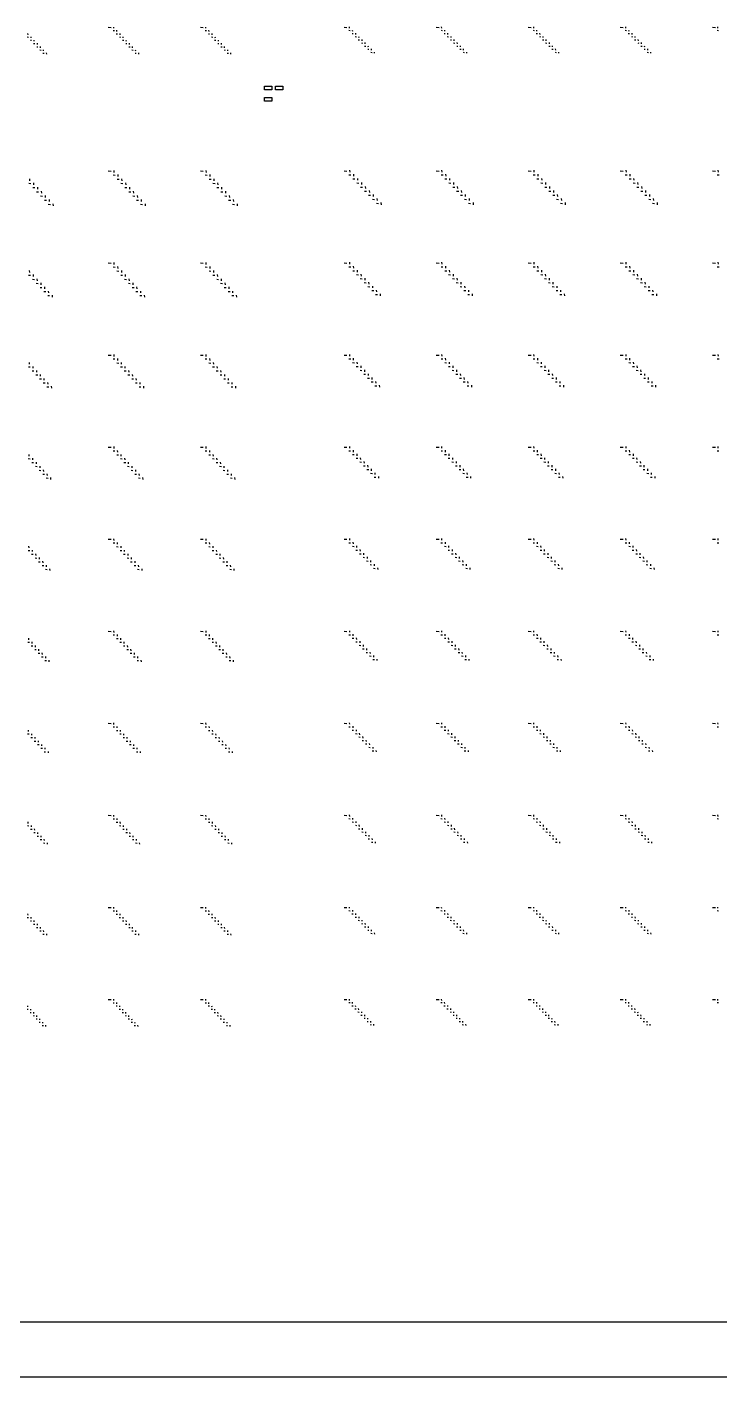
# Model space of a CAD drawing. Extents: x 0 to 300000, y 0 to 300000.
# Drawn here: x 111608 to 149232, y 0 to 73320 of the extents above; entities that cross this region are included whole.
import ezdxf

# ---------------------------------------------------------------- set-up
doc = ezdxf.new("R2010")
doc.units = 0
doc.header["$MEASUREMENT"] = 0
doc.layers.get('0').update_dxf_attribs({"linetype": 'CONTINUOUS'})

msp = doc.modelspace()

# ---------------------------------------------------------------- linework, layer by layer
at = {"color": 7}
for p, q in [((129100, 73320), (129105, 73255)), ((134100, 73320), (134105, 73255)), ((139100, 73320), (139105, 73255)), ((144100, 73320), (144105, 73255)), ((149100, 73320), (149105, 73255)), ((111625, 72780), (111690, 72775)), ((111640, 72965), (111645, 72900)), ((111795, 72605), (111860, 72600)), ((111810, 72790), (111815, 72725)), ((111980, 72610), (111985, 72545)), ((116020, 73305), (116180, 73295)), ((116285, 73130), (116350, 73125)), ((116300, 73315), (116305, 73250)), ((116455, 72955), (116520, 72950)), ((116470, 73140), (116475, 73075)), ((116625, 72780), (116690, 72775)), ((116640, 72965), (116645, 72900)), ((116795, 72605), (116860, 72600)), ((116810, 72790), (116815, 72725)), ((116980, 72610), (116985, 72545)), ((121020, 73305), (121180, 73295)), ((121285, 73130), (121350, 73125)), ((121300, 73315), (121305, 73250)), ((121455, 72955), (121520, 72950)), ((121470, 73140), (121475, 73075)), ((121625, 72780), (121690, 72775)), ((121640, 72965), (121645, 72900)), ((121795, 72605), (121860, 72600)), ((121810, 72790), (121815, 72725)), ((121980, 72610), (121985, 72545)), ((128820, 73305), (128980, 73295)), ((129085, 73140), (129150, 73135)), ((129255, 72965), (129320, 72965)), ((129270, 73150), (129275, 73085)), ((129425, 72795), (129490, 72790)), ((129440, 72980), (129445, 72915)), ((129595, 72625), (129660, 72620)), ((129610, 72810), (129615, 72745)), ((129780, 72640), (129785, 72575)), ((133820, 73305), (133980, 73295)), ((134085, 73140), (134150, 73135)), ((134255, 72965), (134320, 72965)), ((134270, 73150), (134275, 73085)), ((134425, 72795), (134490, 72790)), ((134440, 72980), (134445, 72915)), ((134595, 72625), (134660, 72620)), ((134610, 72810), (134615, 72745)), ((134780, 72640), (134785, 72575)), ((138820, 73305), (138980, 73295)), ((139085, 73140), (139150, 73135)), ((139255, 72965), (139320, 72965)), ((139270, 73150), (139275, 73085)), ((139425, 72795), (139490, 72790)), ((139440, 72980), (139445, 72915)), ((139595, 72625), (139660, 72620)), ((139610, 72810), (139615, 72745)), ((139780, 72640), (139785, 72575)), ((143820, 73305), (143980, 73295)), ((144085, 73140), (144150, 73135)), ((144255, 72965), (144320, 72965)), ((144270, 73150), (144275, 73085)), ((144425, 72795), (144490, 72790)), ((144440, 72980), (144445, 72915)), ((144595, 72625), (144660, 72620)), ((144610, 72810), (144615, 72745)), ((144780, 72640), (144785, 72575)), ((148820, 73305), (148980, 73295)), ((149085, 73140), (149150, 73135)), ((111965, 72430), (112030, 72425)), ((112135, 72250), (112200, 72245)), ((112150, 72435), (112150, 72370)), ((112305, 72075), (112370, 72070)), ((112320, 72260), (112320, 72195)), ((112475, 71900), (112540, 71895)), ((112485, 72085), (112490, 72020)), ((112655, 71910), (112660, 71845)), ((116965, 72430), (117030, 72425)), ((117135, 72250), (117200, 72245)), ((117150, 72435), (117150, 72370)), ((117305, 72075), (117370, 72070)), ((117320, 72260), (117320, 72195)), ((117475, 71900), (117540, 71895)), ((117485, 72085), (117490, 72020)), ((117655, 71910), (117660, 71845)), ((121965, 72430), (122030, 72425)), ((122135, 72250), (122200, 72245)), ((122150, 72435), (122150, 72370)), ((122305, 72075), (122370, 72070)), ((122320, 72260), (122320, 72195)), ((122475, 71900), (122540, 71895)), ((122485, 72085), (122490, 72020)), ((122655, 71910), (122660, 71845)), ((129765, 72455), (129830, 72450)), ((129940, 72285), (130005, 72280)), ((129950, 72470), (129955, 72405)), ((130110, 72115), (130175, 72110)), ((130120, 72300), (130125, 72235)), ((130280, 71945), (130345, 71940)), ((130290, 72130), (130295, 72065)), ((130465, 71960), (130465, 71895)), ((134765, 72455), (134830, 72450)), ((134940, 72285), (135005, 72280)), ((134950, 72470), (134955, 72405)), ((135110, 72115), (135175, 72110)), ((135120, 72300), (135125, 72235)), ((135280, 71945), (135345, 71940)), ((135290, 72130), (135295, 72065)), ((135465, 71960), (135465, 71895)), ((139765, 72455), (139830, 72450)), ((139940, 72285), (140005, 72280)), ((139950, 72470), (139955, 72405)), ((140110, 72115), (140175, 72110)), ((140120, 72300), (140125, 72235)), ((140280, 71945), (140345, 71940)), ((140290, 72130), (140295, 72065)), ((140465, 71960), (140465, 71895)), ((144765, 72455), (144830, 72450)), ((144940, 72285), (145005, 72280)), ((144950, 72470), (144955, 72405)), ((145110, 72115), (145175, 72110)), ((145120, 72300), (145125, 72235)), ((145280, 71945), (145345, 71940)), ((145290, 72130), (145295, 72065)), ((145465, 71960), (145465, 71895)), ((116020, 65505), (116180, 65495)), ((116285, 65285), (116395, 65275)), ((116320, 65535), (116330, 65425)), ((116530, 65310), (116540, 65200)), ((121020, 65505), (121180, 65495)), ((121285, 65285), (121395, 65275)), ((121320, 65535), (121330, 65425)), ((121530, 65310), (121540, 65200)), ((128820, 65505), (128980, 65495)), ((129085, 65295), (129195, 65285)), ((129120, 65545), (129130, 65435)), ((129335, 65325), (129340, 65215)), ((133820, 65505), (133980, 65495)), ((134085, 65295), (134195, 65285)), ((134120, 65545), (134130, 65435)), ((134335, 65325), (134340, 65215)), ((138820, 65505), (138980, 65495)), ((139085, 65295), (139195, 65285)), ((139120, 65545), (139130, 65435)), ((139335, 65325), (139340, 65215)), ((143820, 65505), (143980, 65495)), ((144085, 65295), (144195, 65285)), ((144120, 65545), (144130, 65435)), ((144335, 65325), (144340, 65215)), ((148820, 65505), (148980, 65495)), ((149085, 65295), (149195, 65285)), ((149120, 65545), (149130, 65435)), ((111705, 64830), (111815, 64820)), ((111745, 65080), (111750, 64970)), ((111920, 64605), (112030, 64595)), ((111955, 64855), (111965, 64745)), ((112170, 64625), (112175, 64515)), ((116495, 65055), (116605, 65050)), ((116705, 64830), (116815, 64820)), ((116745, 65080), (116750, 64970)), ((116920, 64605), (117030, 64595)), ((116955, 64855), (116965, 64745)), ((117170, 64625), (117175, 64515)), ((121495, 65055), (121605, 65050)), ((121705, 64830), (121815, 64820)), ((121745, 65080), (121750, 64970)), ((121920, 64605), (122030, 64595)), ((121955, 64855), (121965, 64745)), ((122170, 64625), (122175, 64515)), ((129295, 65070), (129405, 65065)), ((129510, 64850), (129620, 64845)), ((129545, 65100), (129555, 64995)), ((129720, 64630), (129830, 64625)), ((129760, 64880), (129765, 64770)), ((129970, 64660), (129980, 64550)), ((134295, 65070), (134405, 65065)), ((134510, 64850), (134620, 64845)), ((134545, 65100), (134555, 64995)), ((134720, 64630), (134830, 64625)), ((134760, 64880), (134765, 64770)), ((134970, 64660), (134980, 64550)), ((139295, 65070), (139405, 65065)), ((139510, 64850), (139620, 64845)), ((139545, 65100), (139555, 64995)), ((139720, 64630), (139830, 64625)), ((139760, 64880), (139765, 64770)), ((139970, 64660), (139980, 64550)), ((144295, 65070), (144405, 65065)), ((144510, 64850), (144620, 64845)), ((144545, 65100), (144555, 64995)), ((144720, 64630), (144830, 64625)), ((144760, 64880), (144765, 64770)), ((144970, 64660), (144980, 64550)), ((112130, 64375), (112240, 64370)), ((112345, 64150), (112455, 64140)), ((112380, 64400), (112390, 64290)), ((112555, 63920), (112665, 63915)), ((112590, 64170), (112600, 64060)), ((112805, 63945), (112810, 63835)), ((117130, 64375), (117240, 64370)), ((117345, 64150), (117455, 64140)), ((117380, 64400), (117390, 64290)), ((117555, 63920), (117665, 63915)), ((117590, 64170), (117600, 64060)), ((117805, 63945), (117810, 63835)), ((122130, 64375), (122240, 64370)), ((122345, 64150), (122455, 64140)), ((122380, 64400), (122390, 64290)), ((122555, 63920), (122665, 63915)), ((122590, 64170), (122600, 64060)), ((122805, 63945), (122810, 63835)), ((129935, 64410), (130045, 64405)), ((130150, 64190), (130260, 64185)), ((130185, 64440), (130195, 64330)), ((130360, 63970), (130470, 63960)), ((130400, 64220), (130405, 64110)), ((130610, 64000), (130620, 63890)), ((134935, 64410), (135045, 64405)), ((135150, 64190), (135260, 64185)), ((135185, 64440), (135195, 64330)), ((135360, 63970), (135470, 63960)), ((135400, 64220), (135405, 64110)), ((135610, 64000), (135620, 63890)), ((139935, 64410), (140045, 64405)), ((140150, 64190), (140260, 64185)), ((140185, 64440), (140195, 64330)), ((140360, 63970), (140470, 63960)), ((140400, 64220), (140405, 64110)), ((140610, 64000), (140620, 63890)), ((144935, 64410), (145045, 64405)), ((145150, 64190), (145260, 64185)), ((145185, 64440), (145195, 64330)), ((145360, 63970), (145470, 63960)), ((145400, 64220), (145405, 64110)), ((145610, 64000), (145620, 63890)), ((112765, 63695), (112875, 63685)), ((113015, 63715), (113025, 63605)), ((117765, 63695), (117875, 63685)), ((118015, 63715), (118025, 63605)), ((122765, 63695), (122875, 63685)), ((123015, 63715), (123025, 63605)), ((130575, 63750), (130685, 63740)), ((130825, 63780), (130830, 63670)), ((135575, 63750), (135685, 63740)), ((135825, 63780), (135830, 63670)), ((140575, 63750), (140685, 63740)), ((140825, 63780), (140830, 63670)), ((145575, 63750), (145685, 63740)), ((145825, 63780), (145830, 63670)), ((116020, 60505), (116180, 60495)), ((116285, 60290), (116390, 60280)), ((116320, 60535), (116325, 60430)), ((116525, 60310), (116530, 60205)), ((121020, 60505), (121180, 60495)), ((121285, 60290), (121390, 60280)), ((121320, 60535), (121325, 60430)), ((121525, 60310), (121530, 60205)), ((128820, 60505), (128980, 60495)), ((129085, 60295), (129190, 60290)), ((129120, 60540), (129125, 60435)), ((129325, 60325), (129335, 60220)), ((133820, 60505), (133980, 60495)), ((134085, 60295), (134190, 60290)), ((134120, 60540), (134125, 60435)), ((134325, 60325), (134335, 60220)), ((138820, 60505), (138980, 60495)), ((139085, 60295), (139190, 60290)), ((139120, 60540), (139125, 60435)), ((139325, 60325), (139335, 60220)), ((143820, 60505), (143980, 60495)), ((144085, 60295), (144190, 60290)), ((144120, 60540), (144125, 60435)), ((144325, 60325), (144335, 60220)), ((148820, 60505), (148980, 60495)), ((149085, 60295), (149190, 60290)), ((149120, 60540), (149125, 60435)), ((111695, 59845), (111800, 59840)), ((111730, 60090), (111740, 59985)), ((111905, 59625), (112010, 59615)), ((111940, 59870), (111945, 59765)), ((112110, 59405), (112215, 59395)), ((112145, 59645), (112150, 59540)), ((112350, 59425), (112360, 59320)), ((116490, 60070), (116595, 60060)), ((116695, 59845), (116800, 59840)), ((116730, 60090), (116740, 59985)), ((116905, 59625), (117010, 59615)), ((116940, 59870), (116945, 59765)), ((117110, 59405), (117215, 59395)), ((117145, 59645), (117150, 59540)), ((117350, 59425), (117360, 59320)), ((121490, 60070), (121595, 60060)), ((121695, 59845), (121800, 59840)), ((121730, 60090), (121740, 59985)), ((121905, 59625), (122010, 59615)), ((121940, 59870), (121945, 59765)), ((122110, 59405), (122215, 59395)), ((122145, 59645), (122150, 59540)), ((122350, 59425), (122360, 59320)), ((129290, 60085), (129395, 60075)), ((129500, 59870), (129605, 59860)), ((129535, 60110), (129540, 60005)), ((129705, 59655), (129810, 59645)), ((129740, 59895), (129750, 59790)), ((129915, 59440), (130020, 59430)), ((129950, 59680), (129955, 59575)), ((130155, 59465), (130165, 59360)), ((134290, 60085), (134395, 60075)), ((134500, 59870), (134605, 59860)), ((134535, 60110), (134540, 60005)), ((134705, 59655), (134810, 59645)), ((134740, 59895), (134750, 59790)), ((134915, 59440), (135020, 59430)), ((134950, 59680), (134955, 59575)), ((135155, 59465), (135165, 59360)), ((139290, 60085), (139395, 60075)), ((139500, 59870), (139605, 59860)), ((139535, 60110), (139540, 60005)), ((139705, 59655), (139810, 59645)), ((139740, 59895), (139750, 59790)), ((139915, 59440), (140020, 59430)), ((139950, 59680), (139955, 59575)), ((140155, 59465), (140165, 59360)), ((144290, 60085), (144395, 60075)), ((144500, 59870), (144605, 59860)), ((144535, 60110), (144540, 60005)), ((144705, 59655), (144810, 59645)), ((144740, 59895), (144750, 59790)), ((144915, 59440), (145020, 59430)), ((144950, 59680), (144955, 59575)), ((145155, 59465), (145165, 59360)), ((112315, 59180), (112420, 59175)), ((112525, 58960), (112630, 58950)), ((112560, 59205), (112565, 59100)), ((112730, 58740), (112835, 58730)), ((112765, 58980), (112770, 58875)), ((112970, 58760), (112980, 58655)), ((117315, 59180), (117420, 59175)), ((117525, 58960), (117630, 58950)), ((117560, 59205), (117565, 59100)), ((117730, 58740), (117835, 58730)), ((117765, 58980), (117770, 58875)), ((117970, 58760), (117980, 58655)), ((122315, 59180), (122420, 59175)), ((122525, 58960), (122630, 58950)), ((122560, 59205), (122565, 59100)), ((122730, 58740), (122835, 58730)), ((122765, 58980), (122770, 58875)), ((122970, 58760), (122980, 58655)), ((130120, 59225), (130225, 59215)), ((130330, 59010), (130435, 59000)), ((130365, 59250), (130370, 59145)), ((130535, 58795), (130640, 58785)), ((130570, 59035), (130580, 58930)), ((130780, 58820), (130785, 58715)), ((135120, 59225), (135225, 59215)), ((135330, 59010), (135435, 59000)), ((135365, 59250), (135370, 59145)), ((135535, 58795), (135640, 58785)), ((135570, 59035), (135580, 58930)), ((135780, 58820), (135785, 58715)), ((140120, 59225), (140225, 59215)), ((140330, 59010), (140435, 59000)), ((140365, 59250), (140370, 59145)), ((140535, 58795), (140640, 58785)), ((140570, 59035), (140580, 58930)), ((140780, 58820), (140785, 58715)), ((145120, 59225), (145225, 59215)), ((145330, 59010), (145435, 59000)), ((145365, 59250), (145370, 59145)), ((145535, 58795), (145640, 58785)), ((145570, 59035), (145580, 58930)), ((145780, 58820), (145785, 58715)), ((111720, 55100), (111725, 55000)), ((116020, 55505), (116180, 55495)), ((116285, 55295), (116380, 55290)), ((116315, 55530), (116325, 55430)), ((116485, 55080), (116585, 55070)), ((116515, 55315), (116525, 55215)), ((116720, 55100), (116725, 55000)), ((121020, 55505), (121180, 55495)), ((121285, 55295), (121380, 55290)), ((121315, 55530), (121325, 55430)), ((121485, 55080), (121585, 55070)), ((121515, 55315), (121525, 55215)), ((121720, 55100), (121725, 55000)), ((128820, 55505), (128980, 55495)), ((129085, 55300), (129185, 55295)), ((129115, 55540), (129125, 55440)), ((129285, 55095), (129385, 55085)), ((129320, 55330), (129325, 55230)), ((129520, 55120), (129530, 55020)), ((133820, 55505), (133980, 55495)), ((134085, 55300), (134185, 55295)), ((134115, 55540), (134125, 55440)), ((134285, 55095), (134385, 55085)), ((134320, 55330), (134325, 55230)), ((134520, 55120), (134530, 55020)), ((138820, 55505), (138980, 55495)), ((139085, 55300), (139185, 55295)), ((139115, 55540), (139125, 55440)), ((139285, 55095), (139385, 55085)), ((139320, 55330), (139325, 55230)), ((139520, 55120), (139530, 55020)), ((143820, 55505), (143980, 55495)), ((144085, 55300), (144185, 55295)), ((144115, 55540), (144125, 55440)), ((144285, 55095), (144385, 55085)), ((144320, 55330), (144325, 55230)), ((144520, 55120), (144530, 55020)), ((148820, 55505), (148980, 55495)), ((149085, 55300), (149185, 55295)), ((149115, 55540), (149125, 55440)), ((111685, 54865), (111785, 54855)), ((111885, 54645), (111985, 54640)), ((111920, 54885), (111925, 54785)), ((112090, 54430), (112190, 54425)), ((112120, 54665), (112130, 54565)), ((112325, 54450), (112330, 54350)), ((116685, 54865), (116785, 54855)), ((116885, 54645), (116985, 54640)), ((116920, 54885), (116925, 54785)), ((117090, 54430), (117190, 54425)), ((117120, 54665), (117130, 54565)), ((117325, 54450), (117330, 54350)), ((121685, 54865), (121785, 54855)), ((121885, 54645), (121985, 54640)), ((121920, 54885), (121925, 54785)), ((122090, 54430), (122190, 54425)), ((122120, 54665), (122130, 54565)), ((122325, 54450), (122330, 54350)), ((129485, 54885), (129585, 54875)), ((129690, 54675), (129790, 54665)), ((129725, 54910), (129730, 54810)), ((129890, 54465), (129990, 54460)), ((129925, 54700), (129930, 54600)), ((130125, 54490), (130135, 54390)), ((130330, 54280), (130335, 54180)), ((134485, 54885), (134585, 54875)), ((134690, 54675), (134790, 54665)), ((134725, 54910), (134730, 54810)), ((134890, 54465), (134990, 54460)), ((134925, 54700), (134930, 54600)), ((135125, 54490), (135135, 54390)), ((135330, 54280), (135335, 54180)), ((139485, 54885), (139585, 54875)), ((139690, 54675), (139790, 54665)), ((139725, 54910), (139730, 54810)), ((139890, 54465), (139990, 54460)), ((139925, 54700), (139930, 54600)), ((140125, 54490), (140135, 54390)), ((140330, 54280), (140335, 54180)), ((144485, 54885), (144585, 54875)), ((144690, 54675), (144790, 54665)), ((144725, 54910), (144730, 54810)), ((144890, 54465), (144990, 54460)), ((144925, 54700), (144930, 54600)), ((145125, 54490), (145135, 54390)), ((145330, 54280), (145335, 54180)), ((112290, 54215), (112390, 54210)), ((112490, 54000), (112590, 53990)), ((112525, 54235), (112530, 54135)), ((112690, 53785), (112790, 53775)), ((112725, 54020), (112730, 53920)), ((112925, 53805), (112935, 53705)), ((117290, 54215), (117390, 54210)), ((117490, 54000), (117590, 53990)), ((117525, 54235), (117530, 54135)), ((117690, 53785), (117790, 53775)), ((117725, 54020), (117730, 53920)), ((117925, 53805), (117935, 53705)), ((122290, 54215), (122390, 54210)), ((122490, 54000), (122590, 53990)), ((122525, 54235), (122530, 54135)), ((122690, 53785), (122790, 53775)), ((122725, 54020), (122730, 53920)), ((122925, 53805), (122935, 53705)), ((130095, 54255), (130195, 54250)), ((130295, 54045), (130395, 54040)), ((130500, 53835), (130600, 53830)), ((130530, 54075), (130540, 53975)), ((130735, 53865), (130740, 53765)), ((135095, 54255), (135195, 54250)), ((135295, 54045), (135395, 54040)), ((135500, 53835), (135600, 53830)), ((135530, 54075), (135540, 53975)), ((135735, 53865), (135740, 53765)), ((140095, 54255), (140195, 54250)), ((140295, 54045), (140395, 54040)), ((140500, 53835), (140600, 53830)), ((140530, 54075), (140540, 53975)), ((140735, 53865), (140740, 53765)), ((145095, 54255), (145195, 54250)), ((145295, 54045), (145395, 54040)), ((145500, 53835), (145600, 53830)), ((145530, 54075), (145540, 53975)), ((145735, 53865), (145740, 53765)), ((111675, 49880), (111770, 49875)), ((111705, 50110), (111710, 50015)), ((111900, 49900), (111910, 49805)), ((116020, 50505), (116180, 50495)), ((116280, 50300), (116375, 50295)), ((116315, 50530), (116320, 50435)), ((116480, 50090), (116575, 50085)), ((116510, 50320), (116515, 50225)), ((116675, 49880), (116770, 49875)), ((116705, 50110), (116710, 50015)), ((116900, 49900), (116910, 49805)), ((121020, 50505), (121180, 50495)), ((121280, 50300), (121375, 50295)), ((121315, 50530), (121320, 50435)), ((121480, 50090), (121575, 50085)), ((121510, 50320), (121515, 50225)), ((121675, 49880), (121770, 49875)), ((121705, 50110), (121710, 50015)), ((121900, 49900), (121910, 49805)), ((128820, 50505), (128980, 50495)), ((129085, 50305), (129175, 50300)), ((129115, 50535), (129120, 50440)), ((129280, 50105), (129375, 50095)), ((129310, 50330), (129315, 50235)), ((129475, 49900), (129570, 49895)), ((129510, 50130), (129515, 50035)), ((129705, 49925), (129710, 49830)), ((133820, 50505), (133980, 50495)), ((134085, 50305), (134175, 50300)), ((134115, 50535), (134120, 50440)), ((134280, 50105), (134375, 50095)), ((134310, 50330), (134315, 50235)), ((134475, 49900), (134570, 49895)), ((134510, 50130), (134515, 50035)), ((134705, 49925), (134710, 49830)), ((138820, 50505), (138980, 50495)), ((139085, 50305), (139175, 50300)), ((139115, 50535), (139120, 50440)), ((139280, 50105), (139375, 50095)), ((139310, 50330), (139315, 50235)), ((139475, 49900), (139570, 49895)), ((139510, 50130), (139515, 50035)), ((139705, 49925), (139710, 49830)), ((143820, 50505), (143980, 50495)), ((144085, 50305), (144175, 50300)), ((144115, 50535), (144120, 50440)), ((144280, 50105), (144375, 50095)), ((144310, 50330), (144315, 50235)), ((144475, 49900), (144570, 49895)), ((144510, 50130), (144515, 50035)), ((144705, 49925), (144710, 49830)), ((148820, 50505), (148980, 50495)), ((149085, 50305), (149175, 50300)), ((149115, 50535), (149120, 50440)), ((111870, 49670), (111965, 49660)), ((112065, 49460), (112160, 49450)), ((112100, 49685), (112105, 49590)), ((112265, 49250), (112355, 49240)), ((112295, 49475), (112300, 49380)), ((112490, 49265), (112495, 49170)), ((116870, 49670), (116965, 49660)), ((117065, 49460), (117160, 49450)), ((117100, 49685), (117105, 49590)), ((117265, 49250), (117355, 49240)), ((117295, 49475), (117300, 49380)), ((117490, 49265), (117495, 49170)), ((121870, 49670), (121965, 49660)), ((122065, 49460), (122160, 49450)), ((122100, 49685), (122105, 49590)), ((122265, 49250), (122355, 49240)), ((122295, 49475), (122300, 49380)), ((122490, 49265), (122495, 49170)), ((129675, 49695), (129770, 49690)), ((129870, 49490), (129965, 49485)), ((129900, 49720), (129910, 49625)), ((130065, 49290), (130160, 49280)), ((130100, 49515), (130105, 49420)), ((130295, 49315), (130300, 49220)), ((134675, 49695), (134770, 49690)), ((134870, 49490), (134965, 49485)), ((134900, 49720), (134910, 49625)), ((135065, 49290), (135160, 49280)), ((135100, 49515), (135105, 49420)), ((135295, 49315), (135300, 49220)), ((139675, 49695), (139770, 49690)), ((139870, 49490), (139965, 49485)), ((139900, 49720), (139910, 49625)), ((140065, 49290), (140160, 49280)), ((140100, 49515), (140105, 49420)), ((140295, 49315), (140300, 49220)), ((144675, 49695), (144770, 49690)), ((144870, 49490), (144965, 49485)), ((144900, 49720), (144910, 49625)), ((145065, 49290), (145160, 49280)), ((145100, 49515), (145105, 49420)), ((145295, 49315), (145300, 49220)), ((112460, 49040), (112555, 49030)), ((112655, 48830), (112750, 48820)), ((112685, 49055), (112695, 48960)), ((112880, 48845), (112890, 48750)), ((117460, 49040), (117555, 49030)), ((117655, 48830), (117750, 48820)), ((117685, 49055), (117695, 48960)), ((117880, 48845), (117890, 48750)), ((122460, 49040), (122555, 49030)), ((122655, 48830), (122750, 48820)), ((122685, 49055), (122695, 48960)), ((122880, 48845), (122890, 48750)), ((130265, 49085), (130360, 49075)), ((130460, 48880), (130555, 48875)), ((130490, 49110), (130500, 49015)), ((130690, 48905), (130695, 48810)), ((135265, 49085), (135360, 49075)), ((135460, 48880), (135555, 48875)), ((135490, 49110), (135500, 49015)), ((135690, 48905), (135695, 48810)), ((140265, 49085), (140360, 49075)), ((140460, 48880), (140555, 48875)), ((140490, 49110), (140500, 49015)), ((140690, 48905), (140695, 48810)), ((145265, 49085), (145360, 49075)), ((145460, 48880), (145555, 48875)), ((145490, 49110), (145500, 49015)), ((145690, 48905), (145695, 48810)), ((116020, 45505), (116180, 45495)), ((116310, 45525), (116315, 45435)), ((121020, 45505), (121180, 45495)), ((121310, 45525), (121315, 45435)), ((128820, 45505), (128980, 45495)), ((129110, 45535), (129120, 45445)), ((133820, 45505), (133980, 45495)), ((134110, 45535), (134120, 45445)), ((138820, 45505), (138980, 45495)), ((139110, 45535), (139120, 45445)), ((143820, 45505), (143980, 45495)), ((144110, 45535), (144120, 45445)), ((148820, 45505), (148980, 45495)), ((149110, 45535), (149120, 45445)), ((111665, 44895), (111755, 44890)), ((111695, 45115), (111700, 45025)), ((111885, 44910), (111890, 44825)), ((116280, 45305), (116370, 45300)), ((116475, 45100), (116560, 45095)), ((116500, 45320), (116510, 45230)), ((116665, 44895), (116755, 44890)), ((116695, 45115), (116700, 45025)), ((116885, 44910), (116890, 44825)), ((121280, 45305), (121370, 45300)), ((121475, 45100), (121560, 45095)), ((121500, 45320), (121510, 45230)), ((121665, 44895), (121755, 44890)), ((121695, 45115), (121700, 45025)), ((121885, 44910), (121890, 44825)), ((129080, 45310), (129170, 45305)), ((129275, 45115), (129365, 45110)), ((129305, 45335), (129310, 45245)), ((129465, 44915), (129555, 44910)), ((129495, 45135), (129500, 45045)), ((129685, 44940), (129695, 44850)), ((129880, 44740), (129885, 44650)), ((134080, 45310), (134170, 45305)), ((134275, 45115), (134365, 45110)), ((134305, 45335), (134310, 45245)), ((134465, 44915), (134555, 44910)), ((134495, 45135), (134500, 45045)), ((134685, 44940), (134695, 44850)), ((134880, 44740), (134885, 44650)), ((139080, 45310), (139170, 45305)), ((139275, 45115), (139365, 45110)), ((139305, 45335), (139310, 45245)), ((139465, 44915), (139555, 44910)), ((139495, 45135), (139500, 45045)), ((139685, 44940), (139695, 44850)), ((139880, 44740), (139885, 44650)), ((144080, 45310), (144170, 45305)), ((144275, 45115), (144365, 45110)), ((144305, 45335), (144310, 45245)), ((144465, 44915), (144555, 44910)), ((144495, 45135), (144500, 45045)), ((144685, 44940), (144695, 44850)), ((144880, 44740), (144885, 44650)), ((149080, 45310), (149170, 45305)), ((111855, 44690), (111945, 44685)), ((112045, 44485), (112135, 44480)), ((112075, 44710), (112080, 44620)), ((112235, 44280), (112325, 44275)), ((112265, 44505), (112270, 44415)), ((112425, 44075), (112515, 44070)), ((112455, 44300), (112460, 44210)), ((112645, 44095), (112655, 44005)), ((116855, 44690), (116945, 44685)), ((117045, 44485), (117135, 44480)), ((117075, 44710), (117080, 44620)), ((117235, 44280), (117325, 44275)), ((117265, 44505), (117270, 44415)), ((117425, 44075), (117515, 44070)), ((117455, 44300), (117460, 44210)), ((117645, 44095), (117655, 44005)), ((121855, 44690), (121945, 44685)), ((122045, 44485), (122135, 44480)), ((122075, 44710), (122080, 44620)), ((122235, 44280), (122325, 44275)), ((122265, 44505), (122270, 44415)), ((122425, 44075), (122515, 44070)), ((122455, 44300), (122460, 44210)), ((122645, 44095), (122655, 44005)), ((129655, 44715), (129745, 44710)), ((129850, 44520), (129940, 44515)), ((130040, 44320), (130130, 44315)), ((130070, 44540), (130075, 44450)), ((130230, 44120), (130320, 44115)), ((130260, 44345), (130265, 44255)), ((130455, 44145), (130460, 44055)), ((134655, 44715), (134745, 44710)), ((134850, 44520), (134940, 44515)), ((135040, 44320), (135130, 44315)), ((135070, 44540), (135075, 44450)), ((135230, 44120), (135320, 44115)), ((135260, 44345), (135265, 44255)), ((135455, 44145), (135460, 44055)), ((139655, 44715), (139745, 44710)), ((139850, 44520), (139940, 44515)), ((140040, 44320), (140130, 44315)), ((140070, 44540), (140075, 44450)), ((140230, 44120), (140320, 44115)), ((140260, 44345), (140265, 44255)), ((140455, 44145), (140460, 44055)), ((144655, 44715), (144745, 44710)), ((144850, 44520), (144940, 44515)), ((145040, 44320), (145130, 44315)), ((145070, 44540), (145075, 44450)), ((145230, 44120), (145320, 44115)), ((145260, 44345), (145265, 44255)), ((145455, 44145), (145460, 44055)), ((112615, 43875), (112705, 43865)), ((112835, 43890), (112845, 43800)), ((117615, 43875), (117705, 43865)), ((117835, 43890), (117845, 43800)), ((122615, 43875), (122705, 43865)), ((122835, 43890), (122845, 43800)), ((130425, 43925), (130515, 43915)), ((130645, 43945), (130650, 43855)), ((135425, 43925), (135515, 43915)), ((135645, 43945), (135650, 43855)), ((140425, 43925), (140515, 43915)), ((140645, 43945), (140650, 43855)), ((145425, 43925), (145515, 43915)), ((145645, 43945), (145650, 43855)), ((116020, 40505), (116180, 40495)), ((116310, 40525), (116315, 40440)), ((121020, 40505), (121180, 40495)), ((121310, 40525), (121315, 40440)), ((128820, 40505), (128980, 40495)), ((129110, 40530), (129115, 40445)), ((129295, 40340), (129300, 40255)), ((133820, 40505), (133980, 40495)), ((134110, 40530), (134115, 40445)), ((134295, 40340), (134300, 40255)), ((138820, 40505), (138980, 40495)), ((139110, 40530), (139115, 40445)), ((139295, 40340), (139300, 40255)), ((143820, 40505), (143980, 40495)), ((144110, 40530), (144115, 40445)), ((144295, 40340), (144300, 40255)), ((148820, 40505), (148980, 40495)), ((149110, 40530), (149115, 40445)), ((111655, 39910), (111735, 39905)), ((111680, 40125), (111685, 40040)), ((111840, 39715), (111925, 39705)), ((111865, 39925), (111870, 39840)), ((112050, 39730), (112055, 39645)), ((116280, 40310), (116365, 40305)), ((116465, 40110), (116550, 40105)), ((116495, 40325), (116500, 40240)), ((116655, 39910), (116735, 39905)), ((116680, 40125), (116685, 40040)), ((116840, 39715), (116925, 39705)), ((116865, 39925), (116870, 39840)), ((117050, 39730), (117055, 39645)), ((121280, 40310), (121365, 40305)), ((121465, 40110), (121550, 40105)), ((121495, 40325), (121500, 40240)), ((121655, 39910), (121735, 39905)), ((121680, 40125), (121685, 40040)), ((121840, 39715), (121925, 39705)), ((121865, 39925), (121870, 39840)), ((122050, 39730), (122055, 39645)), ((129080, 40315), (129165, 40310)), ((129270, 40125), (129355, 40120)), ((129455, 39930), (129540, 39925)), ((129480, 40145), (129490, 40060)), ((129640, 39740), (129725, 39735)), ((129670, 39955), (129675, 39870)), ((129855, 39760), (129860, 39675)), ((134080, 40315), (134165, 40310)), ((134270, 40125), (134355, 40120)), ((134455, 39930), (134540, 39925)), ((134480, 40145), (134490, 40060)), ((134640, 39740), (134725, 39735)), ((134670, 39955), (134675, 39870)), ((134855, 39760), (134860, 39675)), ((139080, 40315), (139165, 40310)), ((139270, 40125), (139355, 40120)), ((139455, 39930), (139540, 39925)), ((139480, 40145), (139490, 40060)), ((139640, 39740), (139725, 39735)), ((139670, 39955), (139675, 39870)), ((139855, 39760), (139860, 39675)), ((144080, 40315), (144165, 40310)), ((144270, 40125), (144355, 40120)), ((144455, 39930), (144540, 39925)), ((144480, 40145), (144490, 40060)), ((144640, 39740), (144725, 39735)), ((144670, 39955), (144675, 39870)), ((144855, 39760), (144860, 39675)), ((149080, 40315), (149165, 40310)), ((112025, 39515), (112110, 39510)), ((112210, 39315), (112295, 39310)), ((112235, 39530), (112240, 39445)), ((112395, 39115), (112480, 39110)), ((112420, 39330), (112430, 39245)), ((112580, 38915), (112665, 38910)), ((112605, 39130), (112615, 39045)), ((112795, 38930), (112800, 38850)), ((117025, 39515), (117110, 39510)), ((117210, 39315), (117295, 39310)), ((117235, 39530), (117240, 39445)), ((117395, 39115), (117480, 39110)), ((117420, 39330), (117430, 39245)), ((117580, 38915), (117665, 38910)), ((117605, 39130), (117615, 39045)), ((117795, 38930), (117800, 38850)), ((122025, 39515), (122110, 39510)), ((122210, 39315), (122295, 39310)), ((122235, 39530), (122240, 39445)), ((122395, 39115), (122480, 39110)), ((122420, 39330), (122430, 39245)), ((122580, 38915), (122665, 38910)), ((122605, 39130), (122615, 39045)), ((122795, 38930), (122800, 38850)), ((129825, 39545), (129910, 39540)), ((130015, 39355), (130100, 39345)), ((130040, 39565), (130045, 39480)), ((130200, 39160), (130285, 39155)), ((130225, 39375), (130235, 39290)), ((130385, 38965), (130470, 38960)), ((130415, 39180), (130420, 39095)), ((130600, 38990), (130605, 38905)), ((134825, 39545), (134910, 39540)), ((135015, 39355), (135100, 39345)), ((135040, 39565), (135045, 39480)), ((135200, 39160), (135285, 39155)), ((135225, 39375), (135235, 39290)), ((135385, 38965), (135470, 38960)), ((135415, 39180), (135420, 39095)), ((135600, 38990), (135605, 38905)), ((139825, 39545), (139910, 39540)), ((140015, 39355), (140100, 39345)), ((140040, 39565), (140045, 39480)), ((140200, 39160), (140285, 39155)), ((140225, 39375), (140235, 39290)), ((140385, 38965), (140470, 38960)), ((140415, 39180), (140420, 39095)), ((140600, 38990), (140605, 38905)), ((144825, 39545), (144910, 39540)), ((145015, 39355), (145100, 39345)), ((145040, 39565), (145045, 39480)), ((145200, 39160), (145285, 39155)), ((145225, 39375), (145235, 39290)), ((145385, 38965), (145470, 38960)), ((145415, 39180), (145420, 39095)), ((145600, 38990), (145605, 38905)), ((116020, 35505), (116180, 35495)), ((116280, 35315), (116360, 35310)), ((116305, 35520), (116310, 35440)), ((116485, 35330), (116490, 35250)), ((121020, 35505), (121180, 35495)), ((121280, 35315), (121360, 35310)), ((121305, 35520), (121310, 35440)), ((121485, 35330), (121490, 35250)), ((128820, 35505), (128980, 35495)), ((129080, 35320), (129160, 35315)), ((129105, 35530), (129115, 35450)), ((129290, 35340), (129295, 35260)), ((133820, 35505), (133980, 35495)), ((134080, 35320), (134160, 35315)), ((134105, 35530), (134115, 35450)), ((134290, 35340), (134295, 35260)), ((138820, 35505), (138980, 35495)), ((139080, 35320), (139160, 35315)), ((139105, 35530), (139115, 35450)), ((139290, 35340), (139295, 35260)), ((143820, 35505), (143980, 35495)), ((144080, 35320), (144160, 35315)), ((144105, 35530), (144115, 35450)), ((144290, 35340), (144295, 35260)), ((148820, 35505), (148980, 35495)), ((149080, 35320), (149160, 35315)), ((149105, 35530), (149115, 35450)), ((111640, 34930), (111720, 34925)), ((111665, 35135), (111670, 35055)), ((111820, 34735), (111900, 34730)), ((111845, 34940), (111855, 34860)), ((112000, 34540), (112080, 34535)), ((112025, 34750), (112035, 34670)), ((112205, 34555), (112215, 34475)), ((116460, 35120), (116540, 35115)), ((116640, 34930), (116720, 34925)), ((116665, 35135), (116670, 35055)), ((116820, 34735), (116900, 34730)), ((116845, 34940), (116855, 34860)), ((117000, 34540), (117080, 34535)), ((117025, 34750), (117035, 34670)), ((117205, 34555), (117215, 34475)), ((121460, 35120), (121540, 35115)), ((121640, 34930), (121720, 34925)), ((121665, 35135), (121670, 35055)), ((121820, 34735), (121900, 34730)), ((121845, 34940), (121855, 34860)), ((122000, 34540), (122080, 34535)), ((122025, 34750), (122035, 34670)), ((122205, 34555), (122215, 34475)), ((129265, 35135), (129340, 35130)), ((129445, 34950), (129525, 34940)), ((129470, 35155), (129475, 35075)), ((129625, 34760), (129705, 34755)), ((129650, 34965), (129655, 34885)), ((129805, 34575), (129885, 34565)), ((129830, 34780), (129835, 34700)), ((130010, 34590), (130015, 34510)), ((134265, 35135), (134340, 35130)), ((134445, 34950), (134525, 34940)), ((134470, 35155), (134475, 35075)), ((134625, 34760), (134705, 34755)), ((134650, 34965), (134655, 34885)), ((134805, 34575), (134885, 34565)), ((134830, 34780), (134835, 34700)), ((135010, 34590), (135015, 34510)), ((139265, 35135), (139340, 35130)), ((139445, 34950), (139525, 34940)), ((139470, 35155), (139475, 35075)), ((139625, 34760), (139705, 34755)), ((139650, 34965), (139655, 34885)), ((139805, 34575), (139885, 34565)), ((139830, 34780), (139835, 34700)), ((140010, 34590), (140015, 34510)), ((144265, 35135), (144340, 35130)), ((144445, 34950), (144525, 34940)), ((144470, 35155), (144475, 35075)), ((144625, 34760), (144705, 34755)), ((144650, 34965), (144655, 34885)), ((144805, 34575), (144885, 34565)), ((144830, 34780), (144835, 34700)), ((145010, 34590), (145015, 34510)), ((112180, 34350), (112260, 34345)), ((112360, 34155), (112440, 34150)), ((112390, 34360), (112395, 34280)), ((112545, 33960), (112620, 33955)), ((112570, 34170), (112575, 34090)), ((112750, 33975), (112755, 33895)), ((117180, 34350), (117260, 34345)), ((117360, 34155), (117440, 34150)), ((117390, 34360), (117395, 34280)), ((117545, 33960), (117620, 33955)), ((117570, 34170), (117575, 34090)), ((117750, 33975), (117755, 33895)), ((122180, 34350), (122260, 34345)), ((122360, 34155), (122440, 34150)), ((122390, 34360), (122395, 34280)), ((122545, 33960), (122620, 33955)), ((122570, 34170), (122575, 34090)), ((122750, 33975), (122755, 33895)), ((129985, 34385), (130065, 34380)), ((130165, 34200), (130245, 34190)), ((130190, 34405), (130200, 34325)), ((130350, 34010), (130430, 34005)), ((130375, 34215), (130380, 34140)), ((130555, 34030), (130560, 33950)), ((134985, 34385), (135065, 34380)), ((135165, 34200), (135245, 34190)), ((135190, 34405), (135200, 34325)), ((135350, 34010), (135430, 34005)), ((135375, 34215), (135380, 34140)), ((135555, 34030), (135560, 33950)), ((139985, 34385), (140065, 34380)), ((140165, 34200), (140245, 34190)), ((140190, 34405), (140200, 34325)), ((140350, 34010), (140430, 34005)), ((140375, 34215), (140380, 34140)), ((140555, 34030), (140560, 33950)), ((144985, 34385), (145065, 34380)), ((145165, 34200), (145245, 34190)), ((145190, 34405), (145200, 34325)), ((145350, 34010), (145430, 34005)), ((145375, 34215), (145380, 34140)), ((145555, 34030), (145560, 33950)), ((111655, 30145), (111660, 30070)), ((116020, 30505), (116180, 30495)), ((116280, 30320), (116355, 30315)), ((116305, 30520), (116310, 30445)), ((116455, 30130), (116530, 30125)), ((116480, 30330), (116485, 30255)), ((116655, 30145), (116660, 30070)), ((121020, 30505), (121180, 30495)), ((121280, 30320), (121355, 30315)), ((121305, 30520), (121310, 30445)), ((121455, 30130), (121530, 30125)), ((121480, 30330), (121485, 30255)), ((121655, 30145), (121660, 30070)), ((128820, 30505), (128980, 30495)), ((129080, 30325), (129155, 30320)), ((129105, 30525), (129110, 30450)), ((129255, 30145), (129330, 30140)), ((129280, 30345), (129285, 30270)), ((129455, 30165), (129460, 30090)), ((133820, 30505), (133980, 30495)), ((134080, 30325), (134155, 30320)), ((134105, 30525), (134110, 30450)), ((134255, 30145), (134330, 30140)), ((134280, 30345), (134285, 30270)), ((134455, 30165), (134460, 30090)), ((138820, 30505), (138980, 30495)), ((139080, 30325), (139155, 30320)), ((139105, 30525), (139110, 30450)), ((139255, 30145), (139330, 30140)), ((139280, 30345), (139285, 30270)), ((139455, 30165), (139460, 30090)), ((143820, 30505), (143980, 30495)), ((144080, 30325), (144155, 30320)), ((144105, 30525), (144110, 30450)), ((144255, 30145), (144330, 30140)), ((144280, 30345), (144285, 30270)), ((144455, 30165), (144460, 30090)), ((148820, 30505), (148980, 30495)), ((149080, 30325), (149155, 30320)), ((149105, 30525), (149110, 30450)), ((111630, 29945), (111705, 29940)), ((111805, 29755), (111880, 29750)), ((111830, 29955), (111835, 29880)), ((111980, 29570), (112055, 29565)), ((112005, 29770), (112010, 29695)), ((112155, 29380), (112230, 29375)), ((112180, 29580), (112185, 29505)), ((112355, 29395), (112360, 29320)), ((116630, 29945), (116705, 29940)), ((116805, 29755), (116880, 29750)), ((116830, 29955), (116835, 29880)), ((116980, 29570), (117055, 29565)), ((117005, 29770), (117010, 29695)), ((117155, 29380), (117230, 29375)), ((117180, 29580), (117185, 29505)), ((117355, 29395), (117360, 29320)), ((121630, 29945), (121705, 29940)), ((121805, 29755), (121880, 29750)), ((121830, 29955), (121835, 29880)), ((121980, 29570), (122055, 29565)), ((122005, 29770), (122010, 29695)), ((122155, 29380), (122230, 29375)), ((122180, 29580), (122185, 29505)), ((122355, 29395), (122360, 29320)), ((129435, 29965), (129505, 29960)), ((129610, 29780), (129685, 29775)), ((129630, 29980), (129635, 29905)), ((129785, 29600), (129860, 29595)), ((129805, 29800), (129810, 29725)), ((129960, 29420), (130035, 29415)), ((129985, 29615), (129990, 29545)), ((130160, 29435), (130165, 29360)), ((134435, 29965), (134505, 29960)), ((134610, 29780), (134685, 29775)), ((134630, 29980), (134635, 29905)), ((134785, 29600), (134860, 29595)), ((134805, 29800), (134810, 29725)), ((134960, 29420), (135035, 29415)), ((134985, 29615), (134990, 29545)), ((135160, 29435), (135165, 29360)), ((139435, 29965), (139505, 29960)), ((139610, 29780), (139685, 29775)), ((139630, 29980), (139635, 29905)), ((139785, 29600), (139860, 29595)), ((139805, 29800), (139810, 29725)), ((139960, 29420), (140035, 29415)), ((139985, 29615), (139990, 29545)), ((140160, 29435), (140165, 29360)), ((144435, 29965), (144505, 29960)), ((144610, 29780), (144685, 29775)), ((144630, 29980), (144635, 29905)), ((144785, 29600), (144860, 29595)), ((144805, 29800), (144810, 29725)), ((144960, 29420), (145035, 29415)), ((144985, 29615), (144990, 29545)), ((145160, 29435), (145165, 29360)), ((112330, 29195), (112405, 29190)), ((112505, 29005), (112580, 29000)), ((112530, 29205), (112535, 29130)), ((112705, 29020), (112710, 28945)), ((117330, 29195), (117405, 29190)), ((117505, 29005), (117580, 29000)), ((117530, 29205), (117535, 29130)), ((117705, 29020), (117710, 28945)), ((122330, 29195), (122405, 29190)), ((122505, 29005), (122580, 29000)), ((122530, 29205), (122535, 29130)), ((122705, 29020), (122710, 28945)), ((130135, 29235), (130210, 29230)), ((130310, 29055), (130385, 29050)), ((130335, 29255), (130340, 29180)), ((130510, 29070), (130515, 28995)), ((135135, 29235), (135210, 29230)), ((135310, 29055), (135385, 29050)), ((135335, 29255), (135340, 29180)), ((135510, 29070), (135515, 28995)), ((140135, 29235), (140210, 29230)), ((140310, 29055), (140385, 29050)), ((140335, 29255), (140340, 29180)), ((140510, 29070), (140515, 28995)), ((145135, 29235), (145210, 29230)), ((145310, 29055), (145385, 29050)), ((145335, 29255), (145340, 29180)), ((145510, 29070), (145515, 28995)), ((111620, 24960), (111690, 24955)), ((111640, 25155), (111645, 25085)), ((111810, 24970), (111815, 24900)), ((116020, 25505), (116180, 25495)), ((116280, 25325), (116350, 25320)), ((116300, 25515), (116305, 25445)), ((116450, 25145), (116520, 25140)), ((116470, 25335), (116475, 25265)), ((116620, 24960), (116690, 24955)), ((116640, 25155), (116645, 25085)), ((116810, 24970), (116815, 24900)), ((121020, 25505), (121180, 25495)), ((121280, 25325), (121350, 25320)), ((121300, 25515), (121305, 25445)), ((121450, 25145), (121520, 25140)), ((121470, 25335), (121475, 25265)), ((121620, 24960), (121690, 24955)), ((121640, 25155), (121645, 25085)), ((121810, 24970), (121815, 24900)), ((128820, 25505), (128980, 25495)), ((129080, 25330), (129150, 25325)), ((129100, 25525), (129105, 25455)), ((129250, 25155), (129320, 25150)), ((129275, 25350), (129275, 25280)), ((129420, 24980), (129490, 24975)), ((129445, 25170), (129450, 25100)), ((129615, 24995), (129620, 24925)), ((133820, 25505), (133980, 25495)), ((134080, 25330), (134150, 25325)), ((134100, 25525), (134105, 25455)), ((134250, 25155), (134320, 25150)), ((134275, 25350), (134275, 25280)), ((134420, 24980), (134490, 24975)), ((134445, 25170), (134450, 25100)), ((134615, 24995), (134620, 24925)), ((138820, 25505), (138980, 25495)), ((139080, 25330), (139150, 25325)), ((139100, 25525), (139105, 25455)), ((139250, 25155), (139320, 25150)), ((139275, 25350), (139275, 25280)), ((139420, 24980), (139490, 24975)), ((139445, 25170), (139450, 25100)), ((139615, 24995), (139620, 24925)), ((143820, 25505), (143980, 25495)), ((144080, 25330), (144150, 25325)), ((144100, 25525), (144105, 25455)), ((144250, 25155), (144320, 25150)), ((144275, 25350), (144275, 25280)), ((144420, 24980), (144490, 24975)), ((144445, 25170), (144450, 25100)), ((144615, 24995), (144620, 24925)), ((148820, 25505), (148980, 25495)), ((149080, 25330), (149150, 25325)), ((149100, 25525), (149105, 25455)), ((111790, 24780), (111860, 24775)), ((111960, 24595), (112030, 24595)), ((111980, 24790), (111985, 24720)), ((112130, 24415), (112200, 24410)), ((112150, 24610), (112155, 24540)), ((112300, 24235), (112370, 24230)), ((112320, 24425), (112325, 24355)), ((112490, 24245), (112495, 24175)), ((116790, 24780), (116860, 24775)), ((116960, 24595), (117030, 24595)), ((116980, 24790), (116985, 24720)), ((117130, 24415), (117200, 24410)), ((117150, 24610), (117155, 24540)), ((117300, 24235), (117370, 24230)), ((117320, 24425), (117325, 24355)), ((117490, 24245), (117495, 24175)), ((121790, 24780), (121860, 24775)), ((121960, 24595), (122030, 24595)), ((121980, 24790), (121985, 24720)), ((122130, 24415), (122200, 24410)), ((122150, 24610), (122155, 24540)), ((122300, 24235), (122370, 24230)), ((122320, 24425), (122325, 24355)), ((122490, 24245), (122495, 24175)), ((129590, 24805), (129660, 24800)), ((129760, 24625), (129830, 24620)), ((129785, 24820), (129790, 24750)), ((129930, 24450), (130000, 24445)), ((129955, 24645), (129960, 24575)), ((130105, 24275), (130175, 24270)), ((130125, 24465), (130130, 24395)), ((130295, 24290), (130300, 24220)), ((134590, 24805), (134660, 24800)), ((134760, 24625), (134830, 24620)), ((134785, 24820), (134790, 24750)), ((134930, 24450), (135000, 24445)), ((134955, 24645), (134960, 24575)), ((135105, 24275), (135175, 24270)), ((135125, 24465), (135130, 24395)), ((135295, 24290), (135300, 24220)), ((139590, 24805), (139660, 24800)), ((139760, 24625), (139830, 24620)), ((139785, 24820), (139790, 24750)), ((139930, 24450), (140000, 24445)), ((139955, 24645), (139960, 24575)), ((140105, 24275), (140175, 24270)), ((140125, 24465), (140130, 24395)), ((140295, 24290), (140300, 24220)), ((144590, 24805), (144660, 24800)), ((144760, 24625), (144830, 24620)), ((144785, 24820), (144790, 24750)), ((144930, 24450), (145000, 24445)), ((144955, 24645), (144960, 24575)), ((145105, 24275), (145175, 24270)), ((145125, 24465), (145130, 24395)), ((145295, 24290), (145300, 24220)), ((112470, 24050), (112540, 24045)), ((112660, 24060), (112665, 23990)), ((117470, 24050), (117540, 24045)), ((117660, 24060), (117665, 23990)), ((122470, 24050), (122540, 24045)), ((122660, 24060), (122665, 23990)), ((130275, 24100), (130345, 24095)), ((130465, 24115), (130470, 24045)), ((135275, 24100), (135345, 24095)), ((135465, 24115), (135470, 24045)), ((140275, 24100), (140345, 24095)), ((140465, 24115), (140470, 24045)), ((145275, 24100), (145345, 24095)), ((145465, 24115), (145470, 24045)), ((111610, 19980), (111675, 19975)), ((111630, 20160), (111635, 20100)), ((111775, 19800), (111840, 19795)), ((111790, 19985), (111795, 19920)), ((111955, 19810), (111960, 19745)), ((116020, 20505), (116180, 20495)), ((116280, 20330), (116345, 20325)), ((116300, 20515), (116305, 20450)), ((116445, 20155), (116510, 20150)), ((116465, 20340), (116470, 20275)), ((116610, 19980), (116675, 19975)), ((116630, 20160), (116635, 20100)), ((116775, 19800), (116840, 19795)), ((116790, 19985), (116795, 19920)), ((116955, 19810), (116960, 19745)), ((121020, 20505), (121180, 20495)), ((121280, 20330), (121345, 20325)), ((121300, 20515), (121305, 20450)), ((121445, 20155), (121510, 20150)), ((121465, 20340), (121470, 20275)), ((121610, 19980), (121675, 19975)), ((121630, 20160), (121635, 20100)), ((121775, 19800), (121840, 19795)), ((121790, 19985), (121795, 19920)), ((121955, 19810), (121960, 19745)), ((128820, 20505), (128980, 20495)), ((129080, 20335), (129145, 20335)), ((129100, 20520), (129105, 20455)), ((129245, 20165), (129310, 20160)), ((129265, 20350), (129270, 20285)), ((129410, 19995), (129475, 19990)), ((129430, 20180), (129435, 20115)), ((129575, 19825), (129640, 19820)), ((129595, 20010), (129600, 19945)), ((129760, 19840), (129765, 19775)), ((133820, 20505), (133980, 20495)), ((134080, 20335), (134145, 20335)), ((134100, 20520), (134105, 20455)), ((134245, 20165), (134310, 20160)), ((134265, 20350), (134270, 20285)), ((134410, 19995), (134475, 19990)), ((134430, 20180), (134435, 20115)), ((134575, 19825), (134640, 19820)), ((134595, 20010), (134600, 19945)), ((134760, 19840), (134765, 19775)), ((138820, 20505), (138980, 20495)), ((139080, 20335), (139145, 20335)), ((139100, 20520), (139105, 20455)), ((139245, 20165), (139310, 20160)), ((139265, 20350), (139270, 20285)), ((139410, 19995), (139475, 19990)), ((139430, 20180), (139435, 20115)), ((139575, 19825), (139640, 19820)), ((139595, 20010), (139600, 19945)), ((139760, 19840), (139765, 19775)), ((143820, 20505), (143980, 20495)), ((144080, 20335), (144145, 20335)), ((144100, 20520), (144105, 20455)), ((144245, 20165), (144310, 20160)), ((144265, 20350), (144270, 20285)), ((144410, 19995), (144475, 19990)), ((144430, 20180), (144435, 20115)), ((144575, 19825), (144640, 19820)), ((144595, 20010), (144600, 19945)), ((144760, 19840), (144765, 19775)), ((148820, 20505), (148980, 20495)), ((149080, 20335), (149145, 20335)), ((149100, 20520), (149105, 20455)), ((111935, 19625), (112000, 19620)), ((112100, 19450), (112165, 19445)), ((112120, 19635), (112125, 19570)), ((112265, 19275), (112330, 19270)), ((112285, 19460), (112290, 19395)), ((112430, 19095), (112495, 19090)), ((112450, 19280), (112455, 19215)), ((112615, 19105), (112620, 19040)), ((116935, 19625), (117000, 19620)), ((117100, 19450), (117165, 19445)), ((117120, 19635), (117125, 19570)), ((117265, 19275), (117330, 19270)), ((117285, 19460), (117290, 19395)), ((117430, 19095), (117495, 19090)), ((117450, 19280), (117455, 19215)), ((117615, 19105), (117620, 19040)), ((121935, 19625), (122000, 19620)), ((122100, 19450), (122165, 19445)), ((122120, 19635), (122125, 19570)), ((122265, 19275), (122330, 19270)), ((122285, 19460), (122290, 19395)), ((122430, 19095), (122495, 19090)), ((122450, 19280), (122455, 19215)), ((122615, 19105), (122620, 19040)), ((129740, 19655), (129805, 19650)), ((129905, 19485), (129970, 19480)), ((129925, 19670), (129930, 19605)), ((130070, 19310), (130135, 19310)), ((130090, 19495), (130095, 19430)), ((130235, 19140), (130300, 19135)), ((130255, 19325), (130260, 19260)), ((130420, 19155), (130425, 19090)), ((134740, 19655), (134805, 19650)), ((134905, 19485), (134970, 19480)), ((134925, 19670), (134930, 19605)), ((135070, 19310), (135135, 19310)), ((135090, 19495), (135095, 19430)), ((135235, 19140), (135300, 19135)), ((135255, 19325), (135260, 19260)), ((135420, 19155), (135425, 19090)), ((139740, 19655), (139805, 19650)), ((139905, 19485), (139970, 19480)), ((139925, 19670), (139930, 19605)), ((140070, 19310), (140135, 19310)), ((140090, 19495), (140095, 19430)), ((140235, 19140), (140300, 19135)), ((140255, 19325), (140260, 19260)), ((140420, 19155), (140425, 19090)), ((144740, 19655), (144805, 19650)), ((144905, 19485), (144970, 19480)), ((144925, 19670), (144930, 19605)), ((145070, 19310), (145135, 19310)), ((145090, 19495), (145095, 19430)), ((145235, 19140), (145300, 19135)), ((145255, 19325), (145260, 19260)), ((145420, 19155), (145425, 19090))]:
    msp.add_line(p, q, dxfattribs=at)
for points in [[(124500, 70100, 0), (124900, 70100, 0), (124900, 69900, 0), (124500, 69900, 0), (124500, 70100, 0)], [(125100, 70100, 0), (125500, 70100, 0), (125500, 69900, 0), (125100, 69900, 0), (125100, 70100, 0)], [(124500, 69500, 0), (124900, 69500, 0), (124900, 69300, 0), (124500, 69300, 0), (124500, 69500, 0)], [(3000, 3000, 0), (297000, 3000, 0), (297000, 0, 0), (3000, 0, 0), (3000, 3000, 0)]]:
    msp.add_polyline3d(points)

doc.saveas('drawing.dxf')
